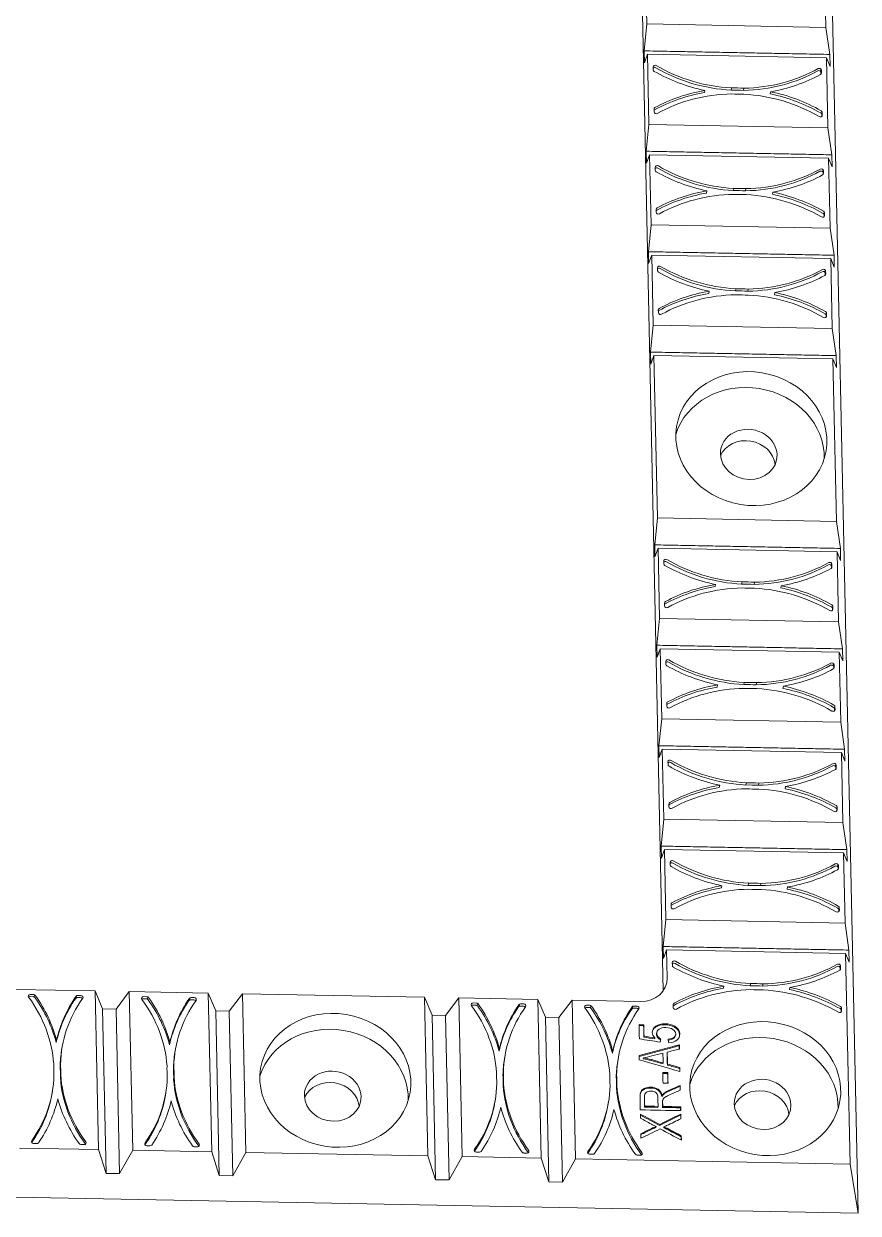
# Model space of a CAD drawing. Header units: inches. Extents: x 1726 to 2311, y 431 to 759.
# Drawn here: x 2114.2 to 2175.9, y 487.5 to 575.4 of the extents above; entities that cross this region are included whole.
import ezdxf

# ---------------------------------------------------------------- set-up
doc = ezdxf.new("R2010")
doc.units = ezdxf.units.IN
doc.layers.add('3', color=7, linetype='Continuous', true_color=0xffffff)

msp = doc.modelspace()

# ---------------------------------------------------------------- linework, layer by layer
at = {"layer": '3', "color": 7, "linetype": 'Continuous', "lineweight": 18}
for p, q in [((2175.931, 487.49), (2171.4, 699.066)), ((2161.521, 503.939), (2157.623, 685.963)), ((2160.191, 580.592), (2160.302, 575.411)), ((2173.426, 580.338), (2173.537, 575.157)), ((2160.102, 573.424), (2160.302, 575.411)), ((2160.302, 575.411), (2173.537, 575.157)), ((2173.537, 575.157), (2173.829, 573.161)), ((2160.102, 573.424), (2160.121, 572.54)), ((2160.35, 573.168), (2160.121, 572.54)), ((2160.35, 573.168), (2160.461, 567.987)), ((2173.585, 572.914), (2160.35, 573.168)), ((2173.848, 572.277), (2173.585, 572.914)), ((2173.585, 572.914), (2173.696, 567.733)), ((2173.848, 572.277), (2173.829, 573.161)), ((2160.773, 572.021), (2160.769, 572.23)), ((2173.147, 571.909), (2173.174, 572.073)), ((2173.179, 571.828), (2173.182, 571.703)), ((2173.206, 571.992), (2173.211, 571.782)), ((2164.564, 570.334), (2164.591, 570.497)), ((2166.533, 570.517), (2166.56, 570.681)), ((2167.476, 570.663), (2167.45, 570.499)), ((2169.455, 570.404), (2169.429, 570.24)), ((2160.84, 568.91), (2160.835, 569.119)), ((2173.266, 568.919), (2173.239, 568.755)), ((2173.246, 568.717), (2173.249, 568.592)), ((2173.273, 568.88), (2173.277, 568.671)), ((2160.261, 566), (2160.461, 567.987)), ((2160.461, 567.987), (2173.696, 567.733)), ((2173.696, 567.733), (2173.988, 565.737)), ((2160.261, 566), (2160.28, 565.116)), ((2160.509, 565.744), (2160.28, 565.116)), ((2160.509, 565.744), (2160.62, 560.564)), ((2173.744, 565.49), (2160.509, 565.744)), ((2174.007, 564.853), (2173.744, 565.49)), ((2173.744, 565.49), (2173.855, 560.31)), ((2174.007, 564.853), (2173.988, 565.737)), ((2160.932, 564.597), (2160.928, 564.807)), ((2173.306, 564.485), (2173.333, 564.649)), ((2173.365, 564.568), (2173.37, 564.359)), ((2173.338, 564.404), (2173.341, 564.279)), ((2164.723, 562.91), (2164.75, 563.074)), ((2166.692, 563.093), (2166.719, 563.257)), ((2167.635, 563.239), (2167.609, 563.076)), ((2169.614, 562.98), (2169.588, 562.817)), ((2160.999, 561.486), (2160.994, 561.695)), ((2173.425, 561.495), (2173.398, 561.332)), ((2173.405, 561.293), (2173.408, 561.168)), ((2173.432, 561.457), (2173.436, 561.247)), ((2160.42, 558.576), (2160.62, 560.564)), ((2160.62, 560.564), (2173.855, 560.31)), ((2173.855, 560.31), (2174.147, 558.313)), ((2160.42, 558.576), (2160.439, 557.693)), ((2160.668, 558.321), (2160.439, 557.693)), ((2160.668, 558.321), (2160.779, 553.14)), ((2173.903, 558.067), (2160.668, 558.321)), ((2174.166, 557.429), (2173.903, 558.067)), ((2173.903, 558.067), (2174.014, 552.886)), ((2174.166, 557.429), (2174.147, 558.313)), ((2161.091, 557.174), (2161.087, 557.383)), ((2173.465, 557.062), (2173.492, 557.225)), ((2173.497, 556.981), (2173.5, 556.855)), ((2173.524, 557.144), (2173.529, 556.935)), ((2166.851, 555.67), (2166.878, 555.833)), ((2167.794, 555.816), (2167.768, 555.652)), ((2164.882, 555.486), (2164.909, 555.65)), ((2169.773, 555.557), (2169.747, 555.393)), ((2161.158, 554.062), (2161.153, 554.272)), ((2173.584, 554.071), (2173.557, 553.908)), ((2173.591, 554.033), (2173.595, 553.824)), ((2160.579, 551.153), (2160.779, 553.14)), ((2160.779, 553.14), (2174.014, 552.886)), ((2173.564, 553.869), (2173.567, 553.744)), ((2174.014, 552.886), (2174.306, 550.889)), ((2160.579, 551.153), (2160.598, 550.269)), ((2160.827, 550.897), (2160.598, 550.269)), ((2160.827, 550.897), (2161.084, 538.889)), ((2174.062, 550.643), (2160.827, 550.897)), ((2174.325, 550.005), (2174.062, 550.643)), ((2174.062, 550.643), (2174.319, 538.635)), ((2174.325, 550.005), (2174.306, 550.889)), ((2160.884, 536.902), (2161.084, 538.889)), ((2161.084, 538.889), (2174.319, 538.635)), ((2174.319, 538.635), (2174.611, 536.638)), ((2160.884, 536.902), (2160.903, 536.018)), ((2161.132, 536.646), (2160.903, 536.018)), ((2161.132, 536.646), (2161.243, 531.465)), ((2174.367, 536.392), (2161.132, 536.646)), ((2174.63, 535.754), (2174.611, 536.638)), ((2161.555, 535.499), (2161.551, 535.708)), ((2173.929, 535.387), (2173.956, 535.551)), ((2174.63, 535.754), (2174.367, 536.392)), ((2174.367, 536.392), (2174.478, 531.211)), ((2173.962, 535.306), (2173.964, 535.181)), ((2173.988, 535.47), (2173.993, 535.26)), ((2165.346, 533.812), (2165.373, 533.975)), ((2167.315, 533.995), (2167.342, 534.158)), ((2168.259, 534.141), (2168.232, 533.977)), ((2170.237, 533.882), (2170.211, 533.718)), ((2161.622, 532.387), (2161.617, 532.597)), ((2174.048, 532.397), (2174.021, 532.233)), ((2174.028, 532.195), (2174.031, 532.069)), ((2174.055, 532.358), (2174.059, 532.149)), ((2161.043, 529.478), (2161.243, 531.465)), ((2161.243, 531.465), (2174.478, 531.211)), ((2174.478, 531.211), (2174.77, 529.214)), ((2161.043, 529.478), (2161.062, 528.594)), ((2161.291, 529.222), (2161.062, 528.594)), ((2161.291, 529.222), (2161.402, 524.041)), ((2174.526, 528.968), (2161.291, 529.222)), ((2174.789, 528.331), (2174.526, 528.968)), ((2174.526, 528.968), (2174.637, 523.787)), ((2174.789, 528.331), (2174.77, 529.214)), ((2161.714, 528.075), (2161.71, 528.284)), ((2174.088, 527.963), (2174.115, 528.127)), ((2174.12, 527.882), (2174.123, 527.757)), ((2174.147, 528.046), (2174.152, 527.836)), ((2167.474, 526.571), (2167.501, 526.735)), ((2165.505, 526.388), (2165.532, 526.551)), ((2168.418, 526.717), (2168.391, 526.553)), ((2170.396, 526.458), (2170.37, 526.294)), ((2161.781, 524.964), (2161.776, 525.173)), ((2174.207, 524.973), (2174.18, 524.809)), ((2174.187, 524.771), (2174.19, 524.646)), ((2174.214, 524.934), (2174.218, 524.725)), ((2161.202, 522.054), (2161.402, 524.041)), ((2161.402, 524.041), (2174.637, 523.787)), ((2174.637, 523.787), (2174.929, 521.791)), ((2161.202, 522.054), (2161.221, 521.17)), ((2161.45, 521.798), (2161.221, 521.17)), ((2161.45, 521.798), (2161.561, 516.618)), ((2174.685, 521.544), (2161.45, 521.798)), ((2174.948, 520.907), (2174.685, 521.544)), ((2174.685, 521.544), (2174.796, 516.364)), ((2174.948, 520.907), (2174.929, 521.791)), ((2161.873, 520.651), (2161.869, 520.861)), ((2174.247, 520.539), (2174.274, 520.703)), ((2174.306, 520.622), (2174.311, 520.413)), ((2174.279, 520.458), (2174.282, 520.333)), ((2165.664, 518.964), (2165.691, 519.128)), ((2167.633, 519.147), (2167.66, 519.311)), ((2168.577, 519.293), (2168.55, 519.13)), ((2170.555, 519.034), (2170.529, 518.871)), ((2161.94, 517.54), (2161.935, 517.749)), ((2174.366, 517.549), (2174.339, 517.386)), ((2174.346, 517.347), (2174.349, 517.222)), ((2174.373, 517.511), (2174.377, 517.301)), ((2161.361, 514.63), (2161.561, 516.618)), ((2161.561, 516.618), (2174.796, 516.364)), ((2174.796, 516.364), (2175.088, 514.367)), ((2161.361, 514.63), (2161.38, 513.747)), ((2161.609, 514.375), (2161.38, 513.747)), ((2161.609, 514.375), (2161.72, 509.194)), ((2174.844, 514.121), (2161.609, 514.375)), ((2175.107, 513.483), (2174.844, 514.121)), ((2174.844, 514.121), (2174.955, 508.94)), ((2175.107, 513.483), (2175.088, 514.367)), ((2162.032, 513.227), (2162.028, 513.437)), ((2174.406, 513.116), (2174.433, 513.279)), ((2174.438, 513.035), (2174.441, 512.909)), ((2174.465, 513.198), (2174.47, 512.989)), ((2167.792, 511.723), (2167.819, 511.887)), ((2168.736, 511.87), (2168.709, 511.706)), ((2165.823, 511.54), (2165.85, 511.704)), ((2170.714, 511.611), (2170.688, 511.447)), ((2162.099, 510.116), (2162.094, 510.326)), ((2174.525, 510.125), (2174.498, 509.962)), ((2174.532, 510.087), (2174.536, 509.878)), ((2161.52, 507.207), (2161.72, 509.194)), ((2161.72, 509.194), (2174.955, 508.94)), ((2174.505, 509.923), (2174.508, 509.798)), ((2174.955, 508.94), (2175.247, 506.943)), ((2161.52, 507.207), (2161.539, 506.323)), ((2161.768, 506.951), (2161.539, 506.323)), ((2175.003, 506.697), (2161.768, 506.951)), ((2161.768, 506.951), (2161.812, 504.88)), ((2175.266, 506.059), (2175.003, 506.697)), ((2175.003, 506.697), (2175.337, 491.125)), ((2175.266, 506.059), (2175.247, 506.943)), ((2162.191, 505.804), (2162.187, 506.013)), ((2174.565, 505.692), (2174.592, 505.855)), ((2174.624, 505.774), (2174.629, 505.565)), ((2174.597, 505.611), (2174.6, 505.486)), ((2119.512, 503.924), (2113.669, 504.037)), ((2119.764, 492.191), (2119.512, 503.924)), ((2120.065, 502.602), (2119.512, 503.924)), ((2122.042, 503.876), (2121.062, 502.583)), ((2127.886, 503.764), (2122.042, 503.876)), ((2122.294, 492.142), (2122.042, 503.876)), ((2165.982, 504.116), (2166.009, 504.28)), ((2167.951, 504.3), (2167.978, 504.463)), ((2168.895, 504.446), (2168.868, 504.282)), ((2170.873, 504.187), (2170.847, 504.023)), ((2114.698, 503.499), (2114.935, 503.495)), ((2114.725, 503.663), (2114.961, 503.658)), ((2115.014, 503.473), (2115.041, 503.637)), ((2118.148, 503.573), (2118.121, 503.409)), ((2118.208, 503.432), (2118.444, 503.427)), ((2118.235, 503.596), (2118.471, 503.591)), ((2123.075, 503.339), (2123.311, 503.334)), ((2123.101, 503.502), (2123.338, 503.498)), ((2123.39, 503.313), (2123.417, 503.476)), ((2126.525, 503.412), (2126.498, 503.248)), ((2126.584, 503.271), (2126.82, 503.267)), ((2126.611, 503.435), (2126.847, 503.43)), ((2128.439, 502.441), (2127.886, 503.764)), ((2128.137, 492.03), (2127.886, 503.764)), ((2130.416, 503.715), (2129.435, 502.422)), ((2143.876, 503.457), (2130.416, 503.715)), ((2130.668, 491.982), (2130.416, 503.715)), ((2144.429, 502.135), (2143.876, 503.457)), ((2143.876, 503.457), (2144.127, 491.723)), ((2146.406, 503.408), (2145.425, 502.115)), ((2152.25, 503.296), (2146.406, 503.408)), ((2146.406, 503.408), (2146.657, 491.675)), ((2147.465, 503.035), (2147.701, 503.03)), ((2147.754, 502.845), (2147.781, 503.009)), ((2152.802, 501.974), (2152.25, 503.296)), ((2152.25, 503.296), (2152.501, 491.563)), ((2154.78, 503.248), (2153.799, 501.955)), ((2154.78, 503.248), (2155.031, 491.514)), ((2159.856, 503.15), (2154.78, 503.248)), ((2121.062, 502.583), (2120.065, 502.602)), ((2120.065, 502.602), (2120.325, 490.433)), ((2121.322, 490.414), (2121.062, 502.583)), ((2128.439, 502.441), (2128.699, 490.272)), ((2129.435, 502.422), (2128.439, 502.441)), ((2129.696, 490.253), (2129.435, 502.422)), ((2145.425, 502.115), (2144.429, 502.135)), ((2144.429, 502.135), (2144.689, 489.965)), ((2145.686, 489.946), (2145.425, 502.115)), ((2147.438, 502.871), (2147.675, 502.867)), ((2150.888, 502.944), (2150.861, 502.781)), ((2150.948, 502.804), (2151.184, 502.799)), ((2150.975, 502.967), (2151.211, 502.963)), ((2155.812, 502.71), (2156.048, 502.706)), ((2155.839, 502.874), (2156.075, 502.869)), ((2156.128, 502.685), (2156.154, 502.848)), ((2159.262, 502.784), (2159.235, 502.62)), ((2159.322, 502.643), (2159.558, 502.639)), ((2159.349, 502.807), (2159.585, 502.802)), ((2162.258, 502.692), (2162.253, 502.902)), ((2174.684, 502.702), (2174.657, 502.538)), ((2174.664, 502.5), (2174.667, 502.374)), ((2174.691, 502.663), (2174.695, 502.454)), ((2152.802, 501.974), (2153.063, 489.805)), ((2153.799, 501.955), (2152.802, 501.974)), ((2154.06, 489.785), (2153.799, 501.955)), ((2160.068, 501.353), (2160.079, 501.424)), ((2160.957, 501.245), (2160.969, 501.315)), ((2162.356, 501.241), (2162.368, 501.311)), ((2160.086, 500.507), (2160.098, 500.577)), ((2160.893, 500.377), (2160.904, 500.447)), ((2161.04, 500.859), (2161.025, 500.771)), ((2161.108, 500.477), (2161.119, 500.547)), ((2161.32, 500.314), (2161.331, 500.384)), ((2162.294, 500.419), (2162.305, 500.489)), ((2162.424, 500.616), (2162.438, 500.704)), ((2116.67, 500.27), (2116.643, 500.107)), ((2117.067, 499.692), (2117.041, 499.528)), ((2125.046, 500.109), (2125.019, 499.946)), ((2125.444, 499.531), (2125.417, 499.368)), ((2149.41, 499.642), (2149.383, 499.478)), ((2157.784, 499.481), (2157.757, 499.318)), ((2162.697, 499.878), (2162.709, 499.948)), ((2149.807, 499.064), (2149.781, 498.9)), ((2158.181, 498.903), (2158.155, 498.74)), ((2160.043, 498.904), (2160.055, 498.974)), ((2160.616, 498.779), (2160.628, 498.849)), ((2161.499, 498.529), (2161.51, 498.599)), ((2161.804, 499.329), (2161.815, 499.399)), ((2116.957, 498.515), (2116.93, 498.352)), ((2125.333, 498.354), (2125.306, 498.191)), ((2149.697, 497.887), (2149.67, 497.723)), ((2158.071, 497.726), (2158.044, 497.563)), ((2161.823, 498.442), (2161.834, 498.512)), ((2161.844, 497.822), (2161.856, 497.892)), ((2162.734, 498.191), (2162.745, 498.261)), ((2116.947, 497.539), (2116.974, 497.703)), ((2125.324, 497.378), (2125.35, 497.542)), ((2149.687, 496.911), (2149.714, 497.075)), ((2158.061, 496.75), (2158.088, 496.914)), ((2162.762, 496.873), (2162.773, 496.943)), ((2116.338, 496.372), (2116.365, 496.535)), ((2124.714, 496.211), (2124.741, 496.375)), ((2159.862, 496.431), (2159.874, 496.501)), ((2160.142, 496.204), (2160.127, 496.116)), ((2160.142, 496.661), (2160.153, 496.732)), ((2161.131, 496.584), (2161.142, 496.655)), ((2161.417, 496.128), (2161.429, 496.198)), ((2161.563, 496.294), (2161.574, 496.364)), ((2161.956, 496.519), (2161.967, 496.589)), ((2149.078, 495.744), (2149.105, 495.907)), ((2157.452, 495.583), (2157.479, 495.747)), ((2160.136, 495.335), (2160.147, 495.406)), ((2161.125, 495.316), (2161.136, 495.387)), ((2161.478, 495.837), (2161.467, 495.767)), ((2161.468, 495.31), (2161.479, 495.38)), ((2162.796, 495.284), (2162.807, 495.355)), ((2162.807, 494.752), (2162.819, 494.822)), ((2160.972, 493.83), (2160.983, 493.9)), ((2161.244, 493.979), (2161.255, 494.049)), ((2161.561, 493.802), (2161.573, 493.873)), ((2161.787, 493.697), (2161.799, 493.767)), ((2115.198, 492.632), (2114.961, 492.636)), ((2118.707, 492.565), (2118.471, 492.569)), ((2118.806, 492.596), (2118.802, 492.603)), ((2123.574, 492.471), (2123.338, 492.476)), ((2127.182, 492.436), (2127.178, 492.442)), ((2162.842, 493.144), (2162.853, 493.214)), ((2119.764, 492.191), (2113.92, 492.303)), ((2119.764, 492.191), (2120.325, 490.433)), ((2121.322, 490.414), (2122.294, 492.142)), ((2128.137, 492.03), (2122.294, 492.142)), ((2127.083, 492.404), (2126.847, 492.408)), ((2128.137, 492.03), (2128.699, 490.272)), ((2129.696, 490.253), (2130.668, 491.982)), ((2144.127, 491.723), (2130.668, 491.982)), ((2144.127, 491.723), (2144.689, 489.965)), ((2145.686, 489.946), (2146.657, 491.675)), ((2152.501, 491.563), (2146.657, 491.675)), ((2147.938, 492.004), (2147.701, 492.008)), ((2151.447, 491.936), (2151.211, 491.941)), ((2151.546, 491.968), (2151.542, 491.975)), ((2152.501, 491.563), (2153.063, 489.805)), ((2156.311, 491.843), (2156.075, 491.848)), ((2159.821, 491.776), (2159.585, 491.78)), ((2159.92, 491.808), (2159.915, 491.814)), ((2154.06, 489.785), (2155.031, 491.514)), ((2175.337, 491.125), (2155.031, 491.514)), ((2175.931, 487.49), (2175.337, 491.125)), ((2120.325, 490.433), (2121.322, 490.414)), ((2128.699, 490.272), (2129.696, 490.253)), ((2144.689, 489.965), (2145.686, 489.946)), ((2153.063, 489.805), (2154.06, 489.785)), ((2056.905, 489.773), (2175.931, 487.49))]:
    msp.add_line(p, q, dxfattribs=at)
for centre, major_axis, start_param, end_param in [((2160.918, 572.228), (-0.148, 0.024), 4.303312, 6.445436), ((2160.891, 572.064), (0.148, -0.024), 1.161719, 2.65578), ((2160.923, 572.018), (-0.148, 0.024), 0.162251, 1.172898), ((2166.808, 580.482), (-11.457, 1.876), 1.172898, 1.521265), ((2166.781, 580.318), (-10.963, 1.795), 1.161719, 1.69163), ((2166.808, 580.482), (-10.963, 1.795), 1.161719, 1.69163), ((2166.781, 580.318), (-10.963, 1.795), 1.774408, 2.304319), ((2166.808, 580.482), (-10.963, 1.795), 1.774408, 2.304319), ((2166.808, 580.482), (-11.457, 1.876), 1.944774, 2.29314), ((2173.03, 571.831), (0.148, -0.024), 0.162195, 2.304319), ((2173.057, 571.995), (-0.148, 0.024), 3.303788, 5.445912), ((2173.061, 571.785), (-0.148, 0.024), 2.29314, 3.303788), ((2167.211, 560.256), (-11.457, 1.876), 5.086366, 5.434733), ((2167.238, 560.42), (-11.457, 1.876), 5.086366, 5.434733), ((2167.238, 560.42), (-10.963, 1.795), 4.916001, 5.445912), ((2167.211, 560.256), (-11.457, 1.876), 4.835007, 4.914217), ((2167.238, 560.42), (-11.457, 1.876), 4.835007, 4.914217), ((2166.808, 580.482), (-11.457, 1.876), 1.693414, 1.772624), ((2167.238, 560.42), (-10.963, 1.795), 4.303312, 4.833223), ((2167.211, 560.256), (-11.457, 1.876), 4.314491, 4.662858), ((2167.238, 560.42), (-11.457, 1.876), 4.314491, 4.662858), ((2160.985, 569.116), (-0.148, 0.024), 5.434733, 6.44538), ((2160.958, 568.953), (0.148, -0.024), 2.29314, 2.655788), ((2173.123, 568.883), (-0.148, 0.024), 3.303843, 4.314491), ((2160.989, 568.907), (-0.148, 0.024), 0.162195, 2.304319), ((2173.128, 568.674), (-0.148, 0.024), 1.161719, 3.303843), ((2173.096, 568.72), (0.148, -0.024), 0.162251, 1.172898), ((2161.077, 564.804), (-0.148, 0.024), 4.303312, 6.445436), ((2161.05, 564.64), (0.148, -0.024), 1.161719, 2.65578), ((2161.082, 564.594), (-0.148, 0.024), 0.162251, 1.172898), ((2166.94, 572.894), (-10.963, 1.795), 1.161719, 1.69163), ((2166.967, 573.058), (-10.963, 1.795), 1.161719, 1.69163), ((2166.967, 573.058), (-10.963, 1.795), 1.774408, 2.304319), ((2173.189, 564.407), (0.148, -0.024), 0.162195, 2.304319), ((2173.216, 564.571), (-0.148, 0.024), 3.303788, 5.445912), ((2166.967, 573.058), (-11.457, 1.876), 1.172898, 1.521265), ((2166.94, 572.894), (-10.963, 1.795), 1.774408, 2.304319), ((2166.967, 573.058), (-11.457, 1.876), 1.944774, 2.29314), ((2173.22, 564.362), (-0.148, 0.024), 2.29314, 3.303788), ((2167.37, 552.832), (-11.457, 1.876), 5.086366, 5.434733), ((2167.397, 552.996), (-11.457, 1.876), 5.086366, 5.434733), ((2167.397, 552.996), (-10.963, 1.795), 4.916001, 5.445912), ((2167.37, 552.832), (-11.457, 1.876), 4.835007, 4.914217), ((2167.397, 552.996), (-11.457, 1.876), 4.835007, 4.914217), ((2166.967, 573.058), (-11.457, 1.876), 1.693414, 1.772624), ((2167.397, 552.996), (-10.963, 1.795), 4.303312, 4.833223), ((2167.37, 552.832), (-11.457, 1.876), 4.314491, 4.662858), ((2167.397, 552.996), (-11.457, 1.876), 4.314491, 4.662858), ((2161.144, 561.692), (-0.148, 0.024), 5.434733, 6.44538), ((2161.117, 561.529), (0.148, -0.024), 2.29314, 2.655788), ((2161.148, 561.483), (-0.148, 0.024), 0.162195, 2.304319), ((2173.287, 561.25), (-0.148, 0.024), 1.161719, 3.303843), ((2173.255, 561.296), (0.148, -0.024), 0.162251, 1.172898), ((2173.282, 561.46), (-0.148, 0.024), 3.303843, 4.314491), ((2161.236, 557.38), (-0.148, 0.024), 4.303312, 6.445436), ((2161.209, 557.216), (0.148, -0.024), 1.161719, 2.65578), ((2161.241, 557.171), (-0.148, 0.024), 0.162251, 1.172898), ((2167.126, 565.634), (-11.457, 1.876), 1.172898, 1.521265), ((2167.099, 565.471), (-10.963, 1.795), 1.161719, 1.69163), ((2167.126, 565.634), (-10.963, 1.795), 1.161719, 1.69163), ((2167.099, 565.471), (-10.963, 1.795), 1.774408, 2.304319), ((2167.126, 565.634), (-10.963, 1.795), 1.774408, 2.304319), ((2167.126, 565.634), (-11.457, 1.876), 1.944774, 2.29314), ((2173.348, 556.984), (0.148, -0.024), 0.162195, 2.304319), ((2173.375, 557.147), (-0.148, 0.024), 3.303788, 5.445912), ((2173.379, 556.938), (-0.148, 0.024), 2.29314, 3.303788), ((2167.556, 545.572), (-11.457, 1.876), 4.835007, 4.914217), ((2167.529, 545.409), (-11.457, 1.876), 5.086366, 5.434733), ((2167.556, 545.572), (-11.457, 1.876), 5.086366, 5.434733), ((2167.556, 545.572), (-10.963, 1.795), 4.916001, 5.445912), ((2167.529, 545.409), (-11.457, 1.876), 4.835007, 4.914217), ((2167.126, 565.634), (-11.457, 1.876), 1.693414, 1.772624), ((2167.556, 545.572), (-10.963, 1.795), 4.303312, 4.833223), ((2167.529, 545.409), (-11.457, 1.876), 4.314491, 4.662858), ((2167.556, 545.572), (-11.457, 1.876), 4.314491, 4.662858), ((2161.303, 554.269), (-0.148, 0.024), 5.434733, 6.44538), ((2161.276, 554.105), (0.148, -0.024), 2.29314, 2.655788), ((2161.307, 554.059), (-0.148, 0.024), 0.162195, 2.304319), ((2173.441, 554.036), (-0.148, 0.024), 3.303843, 4.314491), ((2173.446, 553.826), (-0.148, 0.024), 1.161719, 3.303843), ((2173.414, 553.872), (0.148, -0.024), 0.162251, 1.172898), ((2167.836, 543.588), (5.526, -0.905), 0.1204, 3.02117), ((2167.836, 543.588), (2.072, -0.339), 0.162223, 3.303816), ((2167.698, 542.747), (-2.072, 0.339), 3.374256, 6.050549), ((2167.836, 543.588), (2.072, -0.339), 3.303816, 6.445408), ((2161.7, 535.705), (-0.148, 0.024), 4.303312, 6.445436), ((2161.674, 535.542), (0.148, -0.024), 1.161719, 2.65578), ((2167.563, 543.796), (-10.963, 1.795), 1.161719, 1.69163), ((2167.59, 543.959), (-10.963, 1.795), 1.161719, 1.69163), ((2167.59, 543.959), (-10.963, 1.795), 1.774408, 2.304319), ((2173.839, 535.472), (-0.148, 0.024), 3.303788, 5.445912), ((2161.705, 535.496), (-0.148, 0.024), 0.162251, 1.172898), ((2167.59, 543.959), (-11.457, 1.876), 1.172898, 1.521265), ((2167.563, 543.796), (-10.963, 1.795), 1.774408, 2.304319), ((2167.59, 543.959), (-11.457, 1.876), 1.944774, 2.29314), ((2173.812, 535.309), (0.148, -0.024), 0.162195, 2.304319), ((2173.843, 535.263), (-0.148, 0.024), 2.29314, 3.303788), ((2167.993, 523.734), (-11.457, 1.876), 5.086366, 5.434733), ((2168.02, 523.898), (-11.457, 1.876), 5.086366, 5.434733), ((2167.993, 523.734), (-11.457, 1.876), 4.835007, 4.914217), ((2168.02, 523.898), (-11.457, 1.876), 4.835007, 4.914217), ((2168.02, 523.898), (-11.457, 1.876), 4.314491, 4.662858), ((2168.02, 523.898), (-10.963, 1.795), 4.916001, 5.445912), ((2167.59, 543.959), (-11.457, 1.876), 1.693414, 1.772624), ((2168.02, 523.898), (-10.963, 1.795), 4.303312, 4.833223), ((2167.993, 523.734), (-11.457, 1.876), 4.314491, 4.662858), ((2161.767, 532.594), (-0.148, 0.024), 5.434733, 6.44538), ((2161.74, 532.43), (0.148, -0.024), 2.29314, 2.655788), ((2161.771, 532.385), (-0.148, 0.024), 0.162195, 2.304319), ((2173.91, 532.152), (-0.148, 0.024), 1.161719, 3.303843), ((2173.879, 532.197), (0.148, -0.024), 0.162251, 1.172898), ((2173.905, 532.361), (-0.148, 0.024), 3.303843, 4.314491), ((2161.859, 528.282), (-0.148, 0.024), 4.303312, 6.445436), ((2161.832, 528.118), (0.148, -0.024), 1.161719, 2.65578), ((2161.864, 528.072), (-0.148, 0.024), 0.162251, 1.172898), ((2167.749, 536.536), (-11.457, 1.876), 1.172898, 1.521265), ((2167.722, 536.372), (-10.963, 1.795), 1.161719, 1.69163), ((2167.749, 536.536), (-10.963, 1.795), 1.161719, 1.69163), ((2167.722, 536.372), (-10.963, 1.795), 1.774408, 2.304319), ((2167.749, 536.536), (-10.963, 1.795), 1.774408, 2.304319), ((2167.749, 536.536), (-11.457, 1.876), 1.944774, 2.29314), ((2173.971, 527.885), (0.148, -0.024), 0.162195, 2.304319), ((2173.998, 528.049), (-0.148, 0.024), 3.303788, 5.445912), ((2174.002, 527.839), (-0.148, 0.024), 2.29314, 3.303788), ((2168.179, 516.474), (-11.457, 1.876), 4.835007, 4.914217), ((2168.152, 516.31), (-11.457, 1.876), 5.086366, 5.434733), ((2168.179, 516.474), (-11.457, 1.876), 5.086366, 5.434733), ((2168.179, 516.474), (-10.963, 1.795), 4.916001, 5.445912), ((2168.152, 516.31), (-11.457, 1.876), 4.835007, 4.914217), ((2167.749, 536.536), (-11.457, 1.876), 1.693414, 1.772624), ((2168.179, 516.474), (-10.963, 1.795), 4.303312, 4.833223), ((2168.152, 516.31), (-11.457, 1.876), 4.314491, 4.662858), ((2168.179, 516.474), (-11.457, 1.876), 4.314491, 4.662858), ((2161.926, 525.17), (-0.148, 0.024), 5.434733, 6.44538), ((2161.899, 525.007), (0.148, -0.024), 2.29314, 2.655788), ((2174.064, 524.937), (-0.148, 0.024), 3.303843, 4.314491), ((2161.93, 524.961), (-0.148, 0.024), 0.162195, 2.304319), ((2174.069, 524.728), (-0.148, 0.024), 1.161719, 3.303843), ((2174.038, 524.774), (0.148, -0.024), 0.162251, 1.172898), ((2162.018, 520.858), (-0.148, 0.024), 4.303312, 6.445436), ((2161.991, 520.694), (0.148, -0.024), 1.161719, 2.65578), ((2162.023, 520.648), (-0.148, 0.024), 0.162251, 1.172898), ((2167.881, 528.948), (-10.963, 1.795), 1.161719, 1.69163), ((2167.908, 529.112), (-10.963, 1.795), 1.161719, 1.69163), ((2167.881, 528.948), (-10.963, 1.795), 1.774408, 2.304319), ((2167.908, 529.112), (-10.963, 1.795), 1.774408, 2.304319), ((2174.13, 520.461), (0.148, -0.024), 0.162195, 2.304319), ((2174.157, 520.625), (-0.148, 0.024), 3.303788, 5.445912), ((2167.908, 529.112), (-11.457, 1.876), 1.172898, 1.521265), ((2167.908, 529.112), (-11.457, 1.876), 1.944774, 2.29314), ((2174.161, 520.415), (-0.148, 0.024), 2.29314, 3.303788), ((2168.311, 508.886), (-11.457, 1.876), 5.086366, 5.434733), ((2168.338, 509.05), (-11.457, 1.876), 5.086366, 5.434733), ((2168.338, 509.05), (-10.963, 1.795), 4.916001, 5.445912), ((2168.311, 508.886), (-11.457, 1.876), 4.835007, 4.914217), ((2168.338, 509.05), (-11.457, 1.876), 4.835007, 4.914217), ((2167.908, 529.112), (-11.457, 1.876), 1.693414, 1.772624), ((2168.338, 509.05), (-10.963, 1.795), 4.303312, 4.833223), ((2168.311, 508.886), (-11.457, 1.876), 4.314491, 4.662858), ((2168.338, 509.05), (-11.457, 1.876), 4.314491, 4.662858), ((2162.085, 517.746), (-0.148, 0.024), 5.434733, 6.44538), ((2162.058, 517.583), (0.148, -0.024), 2.29314, 2.655788), ((2162.089, 517.537), (-0.148, 0.024), 0.162195, 2.304319), ((2174.228, 517.304), (-0.148, 0.024), 1.161719, 3.303843), ((2174.197, 517.35), (0.148, -0.024), 0.162251, 1.172898), ((2174.223, 517.514), (-0.148, 0.024), 3.303843, 4.314491), ((2162.177, 513.434), (-0.148, 0.024), 4.303312, 6.445436), ((2168.067, 521.688), (-10.963, 1.795), 1.161719, 1.69163), ((2162.15, 513.27), (0.148, -0.024), 1.161719, 2.65578), ((2162.182, 513.225), (-0.148, 0.024), 0.162251, 1.172898), ((2168.067, 521.688), (-11.457, 1.876), 1.172898, 1.521265), ((2168.04, 521.524), (-10.963, 1.795), 1.161719, 1.69163), ((2168.04, 521.524), (-10.963, 1.795), 1.774408, 2.304319), ((2168.067, 521.688), (-10.963, 1.795), 1.774408, 2.304319), ((2168.067, 521.688), (-11.457, 1.876), 1.944774, 2.29314), ((2174.289, 513.037), (0.148, -0.024), 0.162195, 2.304319), ((2174.316, 513.201), (-0.148, 0.024), 3.303788, 5.445912), ((2174.32, 512.992), (-0.148, 0.024), 2.29314, 3.303788), ((2168.497, 501.626), (-11.457, 1.876), 4.835007, 4.914217), ((2168.47, 501.463), (-11.457, 1.876), 5.086366, 5.434733), ((2168.497, 501.626), (-11.457, 1.876), 5.086366, 5.434733), ((2168.497, 501.626), (-10.963, 1.795), 4.916001, 5.445912), ((2168.47, 501.463), (-11.457, 1.876), 4.835007, 4.914217), ((2168.067, 521.688), (-11.457, 1.876), 1.693414, 1.772624), ((2168.497, 501.626), (-10.963, 1.795), 4.303312, 4.833223), ((2168.47, 501.463), (-11.457, 1.876), 4.314491, 4.662858), ((2168.497, 501.626), (-11.457, 1.876), 4.314491, 4.662858), ((2162.244, 510.323), (-0.148, 0.024), 5.434733, 6.44538), ((2162.217, 510.159), (0.148, -0.024), 2.29314, 2.655788), ((2162.248, 510.113), (-0.148, 0.024), 0.162195, 2.304319), ((2174.356, 509.926), (0.148, -0.024), 0.162251, 1.172898), ((2174.382, 510.09), (-0.148, 0.024), 3.303843, 4.314491), ((2174.387, 509.88), (-0.148, 0.024), 1.161719, 3.303843), ((2162.336, 506.01), (-0.148, 0.024), 4.303312, 6.445436), ((2162.309, 505.847), (0.148, -0.024), 1.161719, 2.65578), ((2162.341, 505.801), (-0.148, 0.024), 0.162251, 1.172898), ((2168.226, 514.264), (-11.457, 1.876), 1.172898, 1.521265), ((2168.199, 514.101), (-10.963, 1.795), 1.161719, 1.69163), ((2168.226, 514.264), (-10.963, 1.795), 1.161719, 1.69163), ((2168.199, 514.101), (-10.963, 1.795), 1.774408, 2.304319), ((2168.226, 514.264), (-10.963, 1.795), 1.774408, 2.304319), ((2174.448, 505.614), (0.148, -0.024), 0.162195, 2.304319), ((2174.475, 505.777), (-0.148, 0.024), 3.303788, 5.445912), ((2159.819, 504.918), (1.974, -0.323), 4.874612, 6.445408), ((2168.226, 514.264), (-11.457, 1.876), 1.944774, 2.29314), ((2174.479, 505.568), (-0.148, 0.024), 2.29314, 3.303788), ((2168.629, 494.039), (-11.457, 1.876), 5.086366, 5.434733), ((2168.656, 494.202), (-11.457, 1.876), 5.086366, 5.434733), ((2168.656, 494.202), (-10.963, 1.795), 4.916001, 5.445912), ((2168.629, 494.039), (-11.457, 1.876), 4.835007, 4.914217), ((2168.656, 494.202), (-11.457, 1.876), 4.835007, 4.914217), ((2168.226, 514.264), (-11.457, 1.876), 1.693414, 1.772624), ((2168.656, 494.202), (-10.963, 1.795), 4.303312, 4.833223), ((2168.629, 494.039), (-11.457, 1.876), 4.314491, 4.662858), ((2168.656, 494.202), (-11.457, 1.876), 4.314491, 4.662858), ((2114.728, 503.53), (-0.148, 0.024), 4.874584, 7.016708), ((2114.701, 503.367), (0.148, -0.024), 1.732991, 2.463152), ((2105.401, 498.331), (-10.963, 1.795), 3.345204, 3.875116), ((2114.937, 503.362), (0.148, -0.024), 0.722344, 1.732991), ((2114.964, 503.526), (-0.148, 0.024), 3.863937, 4.874584), ((2105.375, 498.167), (-11.457, 1.876), 3.51557, 3.863937), ((2105.401, 498.331), (-11.457, 1.876), 3.51557, 3.863937), ((2128.004, 497.733), (-11.457, 1.876), 5.885287, 6.233654), ((2128.031, 497.897), (-11.457, 1.876), 5.885287, 6.233654), ((2128.031, 497.897), (-10.963, 1.795), 5.874108, 6.404019), ((2118.211, 503.299), (0.148, -0.024), 1.733047, 2.743694), ((2118.238, 503.463), (-0.148, 0.024), 4.87464, 5.885287), ((2118.447, 503.295), (0.148, -0.024), 0.636646, 1.733047), ((2118.474, 503.458), (-0.148, 0.024), 2.732515, 4.87464), ((2123.104, 503.37), (-0.148, 0.024), 4.874584, 7.016708), ((2123.077, 503.206), (0.148, -0.024), 1.732991, 2.463152), ((2113.778, 498.17), (-10.963, 1.795), 3.345204, 3.875116), ((2123.314, 503.201), (0.148, -0.024), 0.722344, 1.732991), ((2123.34, 503.365), (-0.148, 0.024), 3.863937, 4.874584), ((2113.751, 498.006), (-11.457, 1.876), 3.51557, 3.863937), ((2113.778, 498.17), (-11.457, 1.876), 3.51557, 3.863937), ((2136.38, 497.572), (-11.457, 1.876), 5.885287, 6.233654), ((2136.407, 497.736), (-11.457, 1.876), 5.885287, 6.233654), ((2136.407, 497.736), (-10.963, 1.795), 5.874108, 6.404019), ((2126.587, 503.139), (0.148, -0.024), 1.733047, 2.743694), ((2126.614, 503.302), (-0.148, 0.024), 4.87464, 5.885287), ((2126.823, 503.134), (0.148, -0.024), 0.636646, 1.733047), ((2126.85, 503.298), (-0.148, 0.024), 2.732515, 4.87464), ((2147.468, 502.902), (-0.148, 0.024), 4.874584, 7.016708), ((2147.704, 502.898), (-0.148, 0.024), 3.863937, 4.874584), ((2162.403, 502.899), (-0.148, 0.024), 5.434733, 6.44538), ((2147.441, 502.739), (0.148, -0.024), 1.732991, 2.463152), ((2138.141, 497.703), (-10.963, 1.795), 3.345204, 3.875116), ((2147.677, 502.734), (0.148, -0.024), 0.722344, 1.732991), ((2138.115, 497.539), (-11.457, 1.876), 3.51557, 3.863937), ((2138.141, 497.703), (-11.457, 1.876), 3.51557, 3.863937), ((2160.744, 497.105), (-11.457, 1.876), 5.885287, 6.233654), ((2160.771, 497.268), (-11.457, 1.876), 5.885287, 6.233654), ((2160.771, 497.268), (-10.963, 1.795), 5.874108, 6.404019), ((2150.951, 502.671), (0.148, -0.024), 1.733047, 2.743694), ((2150.978, 502.835), (-0.148, 0.024), 4.87464, 5.885287), ((2151.187, 502.667), (0.148, -0.024), 0.636646, 1.733047), ((2151.214, 502.83), (-0.148, 0.024), 2.732515, 4.87464), ((2155.842, 502.741), (-0.148, 0.024), 4.874584, 7.016708), ((2155.815, 502.578), (0.148, -0.024), 1.732991, 2.463152), ((2146.515, 497.542), (-10.963, 1.795), 3.345204, 3.875116), ((2156.051, 502.573), (0.148, -0.024), 0.722344, 1.732991), ((2156.078, 502.737), (-0.148, 0.024), 3.863937, 4.874584), ((2146.488, 497.378), (-11.457, 1.876), 3.51557, 3.863937), ((2146.515, 497.542), (-11.457, 1.876), 3.51557, 3.863937), ((2169.118, 496.944), (-11.457, 1.876), 5.885287, 6.233654), ((2169.145, 497.108), (-11.457, 1.876), 5.885287, 6.233654), ((2169.145, 497.108), (-10.963, 1.795), 5.874108, 6.404019), ((2159.325, 502.51), (0.148, -0.024), 1.733047, 2.743694), ((2159.351, 502.674), (-0.148, 0.024), 4.87464, 5.885287), ((2159.561, 502.506), (0.148, -0.024), 0.636646, 1.733047), ((2159.588, 502.67), (-0.148, 0.024), 2.732515, 4.87464), ((2162.376, 502.735), (0.148, -0.024), 2.29314, 2.655788), ((2162.407, 502.69), (-0.148, 0.024), 0.162195, 2.304319), ((2174.546, 502.457), (-0.148, 0.024), 1.161719, 3.303843), ((2174.515, 502.502), (0.148, -0.024), 0.162251, 1.172898), ((2174.541, 502.666), (-0.148, 0.024), 3.303843, 4.314491), ((2137.089, 496.142), (5.526, -0.905), 0.1204, 3.02117), ((2168.865, 495.533), (5.526, -0.905), 0.1204, 3.02117), ((2128.004, 497.733), (-10.963, 1.795), 6.283183, 6.404019), ((2136.38, 497.572), (-10.963, 1.795), 6.283183, 6.404019), ((2160.744, 497.105), (-10.963, 1.795), 6.283183, 6.404019), ((2169.118, 496.944), (-10.963, 1.795), 6.283183, 6.404019), ((2105.401, 498.331), (-10.963, 1.795), 2.732515, 3.262427), ((2128.031, 497.897), (-11.457, 1.876), 0.122618, 0.201828), ((2105.375, 498.167), (-11.457, 1.876), 3.26421, 3.343421), ((2105.401, 498.331), (-11.457, 1.876), 3.26421, 3.343421), ((2136.407, 497.736), (-11.457, 1.876), 0.122618, 0.201828), ((2113.751, 498.006), (-11.457, 1.876), 3.26421, 3.343421), ((2113.778, 498.17), (-11.457, 1.876), 3.26421, 3.343421), ((2137.089, 496.142), (2.072, -0.339), 0.162223, 3.303816), ((2160.771, 497.268), (-11.457, 1.876), 0.122618, 0.201828), ((2138.115, 497.539), (-11.457, 1.876), 3.26421, 3.343421), ((2138.141, 497.703), (-11.457, 1.876), 3.26421, 3.343421), ((2169.145, 497.108), (-11.457, 1.876), 0.122618, 0.201828), ((2146.515, 497.542), (-11.457, 1.876), 3.26421, 3.343421), ((2128.004, 497.733), (-10.963, 1.795), 0.203612, 0.733523), ((2128.031, 497.897), (-10.963, 1.795), 0.203612, 0.733523), ((2113.778, 498.17), (-10.963, 1.795), 2.732515, 3.262427), ((2136.38, 497.572), (-10.963, 1.795), 0.203612, 0.733523), ((2136.407, 497.736), (-10.963, 1.795), 0.203612, 0.733523), ((2136.951, 495.301), (-2.072, 0.339), 3.374256, 6.050549), ((2138.141, 497.703), (-10.963, 1.795), 2.732515, 3.262427), ((2160.744, 497.105), (-10.963, 1.795), 0.203612, 0.733523), ((2160.771, 497.268), (-10.963, 1.795), 0.203612, 0.733523), ((2146.515, 497.542), (-10.963, 1.795), 2.732515, 3.262427), ((2146.488, 497.378), (-11.457, 1.876), 3.26421, 3.343421), ((2169.145, 497.108), (-10.963, 1.795), 0.203612, 0.733523), ((2168.865, 495.533), (2.072, -0.339), 0.162223, 3.303816), ((2105.375, 498.167), (-10.963, 1.795), 2.736382, 3.14159), ((2105.401, 498.331), (-11.457, 1.876), 2.743694, 3.092061), ((2128.031, 497.897), (-11.457, 1.876), 0.373977, 0.722344), ((2113.751, 498.006), (-10.963, 1.795), 2.736382, 3.14159), ((2137.089, 496.142), (2.072, -0.339), 3.303816, 6.445408), ((2169.118, 496.944), (-10.963, 1.795), 0.203612, 0.733523), ((2168.727, 494.691), (-2.072, 0.339), 3.374256, 6.050549), ((2113.778, 498.17), (-11.457, 1.876), 2.743694, 3.092061), ((2136.407, 497.736), (-11.457, 1.876), 0.373977, 0.722344), ((2138.115, 497.539), (-10.963, 1.795), 2.736382, 3.14159), ((2138.141, 497.703), (-11.457, 1.876), 2.743694, 3.092061), ((2160.771, 497.268), (-11.457, 1.876), 0.373977, 0.722344), ((2146.488, 497.378), (-10.963, 1.795), 2.736382, 3.14159), ((2146.515, 497.542), (-11.457, 1.876), 2.743694, 3.092061), ((2169.145, 497.108), (-11.457, 1.876), 0.373977, 0.722344), ((2168.865, 495.533), (2.072, -0.339), 3.303816, 6.445408), ((2114.958, 492.769), (-0.148, 0.024), 5.874108, 8.016232), ((2115.195, 492.764), (-0.148, 0.024), 1.733047, 2.743694), ((2118.468, 492.702), (-0.148, 0.024), 0.722344, 1.732991), ((2118.704, 492.697), (-0.148, 0.024), 1.732991, 3.875116), ((2123.335, 492.608), (-0.148, 0.024), 5.874108, 8.016232), ((2123.571, 492.604), (-0.148, 0.024), 1.733047, 2.743694), ((2126.844, 492.541), (-0.148, 0.024), 0.722344, 1.732991), ((2127.08, 492.536), (-0.148, 0.024), 1.732991, 3.875116), ((2147.698, 492.141), (-0.148, 0.024), 5.874108, 8.016232), ((2147.935, 492.136), (-0.148, 0.024), 1.733047, 2.743694), ((2151.208, 492.074), (-0.148, 0.024), 0.722344, 1.732991), ((2151.444, 492.069), (-0.148, 0.024), 1.732991, 3.875116), ((2156.072, 491.98), (-0.148, 0.024), 5.874108, 8.016232), ((2156.308, 491.976), (-0.148, 0.024), 1.733047, 2.743694), ((2159.582, 491.913), (-0.148, 0.024), 0.722344, 1.732991), ((2159.818, 491.908), (-0.148, 0.024), 1.732991, 3.875116)]:
    msp.add_ellipse(centre, major_axis=major_axis, ratio=0.880667, start_param=start_param, end_param=end_param, dxfattribs=at)
for centre in [(2168.027, 544.757), (2137.281, 497.311), (2169.056, 496.702)]:
    msp.add_ellipse(centre, major_axis=(5.526, -0.905), ratio=0.880667, dxfattribs=at)
for points, degree in [([(2160.102, 573.424), (2173.829, 573.161)], 1), ([(2160.261, 566), (2173.988, 565.737)], 1), ([(2160.42, 558.576), (2174.147, 558.313)], 1), ([(2160.579, 551.153), (2174.306, 550.889)], 1), ([(2160.884, 536.902), (2174.611, 536.638)], 1), ([(2161.043, 529.478), (2174.77, 529.214)], 1), ([(2161.202, 522.054), (2174.929, 521.791)], 1), ([(2161.361, 514.63), (2175.088, 514.367)], 1), ([(2161.52, 507.207), (2175.247, 506.943)], 1), ([(2159.751, 500.376), (2159.743, 500.727), (2159.736, 501.079), (2159.728, 501.43)], 3), ([(2159.728, 501.43), (2159.845, 501.428), (2159.962, 501.426), (2160.079, 501.424)], 3), ([(2160.068, 501.353), (2159.955, 501.356), (2159.843, 501.358), (2159.73, 501.36)], 3), ([(2160.086, 500.507), (2160.08, 500.789), (2160.074, 501.071), (2160.068, 501.353)], 3), ([(2160.079, 501.424), (2160.086, 501.141), (2160.092, 500.859), (2160.098, 500.577)], 3), ([(2160.957, 501.245), (2160.811, 501.143), (2160.725, 501.02), (2160.702, 500.876)], 3), ([(2161.292, 500.14), (2160.778, 500.219), (2160.264, 500.297), (2159.751, 500.376)], 3), ([(2160.893, 500.377), (2160.624, 500.42), (2160.355, 500.464), (2160.086, 500.507)], 3), ([(2160.098, 500.577), (2160.366, 500.534), (2160.635, 500.491), (2160.904, 500.447)], 3), ([(2161.32, 500.314), (2161.233, 500.354), (2161.163, 500.409), (2161.108, 500.477)], 3), ([(2161.119, 500.547), (2161.174, 500.479), (2161.245, 500.424), (2161.331, 500.384)], 3), ([(2161.331, 500.384), (2161.318, 500.303), (2161.305, 500.222), (2161.292, 500.14)], 3), ([(2162.294, 500.419), (2162.2, 500.347), (2162.061, 500.303), (2161.873, 500.286)], 3), ([(2161.884, 500.356), (2162.072, 500.373), (2162.212, 500.417), (2162.305, 500.489)], 3), ([(2161.923, 500.082), (2161.91, 500.174), (2161.897, 500.265), (2161.884, 500.356)], 3), ([(2162.425, 500.625), (2162.412, 500.546), (2162.368, 500.477), (2162.294, 500.419)], 3), ([(2159.737, 499.138), (2160.728, 499.408), (2161.718, 499.678), (2162.709, 499.948)], 3), ([(2162.697, 499.878), (2161.711, 499.609), (2160.725, 499.34), (2159.738, 499.071)], 3), ([(2161.292, 500.14), (2161.301, 500.198), (2161.311, 500.256), (2161.32, 500.314)], 3), ([(2162.716, 499.629), (2162.416, 499.552), (2162.115, 499.475), (2161.815, 499.399)], 3), ([(2162.703, 499.625), (2162.701, 499.71), (2162.699, 499.794), (2162.697, 499.878)], 3), ([(2162.709, 499.948), (2162.711, 499.842), (2162.714, 499.735), (2162.716, 499.629)], 3), ([(2159.743, 498.835), (2159.741, 498.936), (2159.739, 499.037), (2159.737, 499.138)], 3), ([(2162.751, 497.963), (2161.749, 498.254), (2160.746, 498.545), (2159.743, 498.835)], 3), ([(2160.616, 498.779), (2160.426, 498.832), (2160.235, 498.873), (2160.043, 498.904)], 3), ([(2160.055, 498.974), (2160.247, 498.943), (2160.438, 498.902), (2160.628, 498.849)], 3), ([(2161.499, 498.529), (2161.205, 498.612), (2160.911, 498.695), (2160.616, 498.779)], 3), ([(2160.628, 498.849), (2160.922, 498.765), (2161.216, 498.682), (2161.51, 498.599)], 3), ([(2161.51, 498.599), (2161.505, 498.839), (2161.5, 499.078), (2161.495, 499.318)], 3), ([(2161.823, 498.442), (2161.816, 498.737), (2161.81, 499.033), (2161.804, 499.329)], 3), ([(2161.815, 499.399), (2161.822, 499.103), (2161.828, 498.808), (2161.834, 498.512)], 3), ([(2161.504, 497.099), (2161.498, 497.366), (2161.492, 497.632), (2161.486, 497.899)], 3), ([(2161.486, 497.899), (2161.61, 497.897), (2161.733, 497.895), (2161.856, 497.892)], 3), ([(2161.844, 497.822), (2161.726, 497.824), (2161.607, 497.827), (2161.488, 497.829)], 3), ([(2162.734, 498.191), (2162.43, 498.275), (2162.126, 498.358), (2161.823, 498.442)], 3), ([(2161.834, 498.512), (2162.138, 498.428), (2162.441, 498.345), (2162.745, 498.261)], 3), ([(2161.86, 497.092), (2161.855, 497.335), (2161.85, 497.579), (2161.844, 497.822)], 3), ([(2161.856, 497.892), (2161.862, 497.625), (2161.867, 497.359), (2161.873, 497.092)], 3), ([(2162.738, 497.967), (2162.737, 498.042), (2162.735, 498.117), (2162.734, 498.191)], 3), ([(2162.745, 498.261), (2162.747, 498.162), (2162.749, 498.063), (2162.751, 497.963)], 3), ([(2161.873, 497.092), (2161.75, 497.094), (2161.627, 497.097), (2161.504, 497.099)], 3), ([(2162.762, 496.873), (2162.493, 496.755), (2162.224, 496.637), (2161.956, 496.519)], 3), ([(2161.967, 496.589), (2162.236, 496.707), (2162.505, 496.825), (2162.773, 496.943)], 3), ([(2162.768, 496.584), (2162.766, 496.681), (2162.764, 496.777), (2162.762, 496.873)], 3), ([(2162.773, 496.943), (2162.776, 496.825), (2162.778, 496.708), (2162.781, 496.59)], 3), ([(2159.862, 496.431), (2159.836, 496.382), (2159.817, 496.321), (2159.805, 496.248)], 3), ([(2160.142, 496.661), (2160.008, 496.605), (2159.914, 496.529), (2159.862, 496.431)], 3), ([(2159.874, 496.501), (2159.926, 496.599), (2160.019, 496.675), (2160.153, 496.732)], 3), ([(2161.061, 496.292), (2161.022, 496.365), (2160.961, 496.421), (2160.878, 496.46)], 3), ([(2161.123, 495.99), (2161.121, 496.118), (2161.1, 496.219), (2161.061, 496.292)], 3), ([(2161.136, 495.387), (2161.132, 495.588), (2161.128, 495.789), (2161.123, 495.99)], 3), ([(2161.417, 496.128), (2161.374, 496.332), (2161.278, 496.485), (2161.131, 496.584)], 3), ([(2161.142, 496.655), (2161.29, 496.555), (2161.385, 496.402), (2161.429, 496.198)], 3), ([(2161.563, 496.294), (2161.515, 496.257), (2161.466, 496.201), (2161.417, 496.128)], 3), ([(2161.429, 496.198), (2161.478, 496.271), (2161.526, 496.327), (2161.574, 496.364)], 3), ([(2161.56, 495.988), (2161.523, 495.947), (2161.497, 495.905), (2161.483, 495.862)], 3), ([(2161.757, 496.126), (2161.663, 496.075), (2161.598, 496.029), (2161.56, 495.988)], 3), ([(2161.956, 496.519), (2161.798, 496.449), (2161.667, 496.374), (2161.563, 496.294)], 3), ([(2161.574, 496.364), (2161.679, 496.444), (2161.81, 496.519), (2161.967, 496.589)], 3), ([(2162.165, 496.321), (2161.987, 496.242), (2161.851, 496.178), (2161.757, 496.126)], 3), ([(2162.781, 496.59), (2162.576, 496.501), (2162.37, 496.411), (2162.165, 496.321)], 3), ([(2162.813, 495.073), (2161.816, 495.093), (2160.82, 495.112), (2159.823, 495.131)], 3), ([(2161.125, 495.316), (2160.795, 495.323), (2160.465, 495.329), (2160.136, 495.335)], 3), ([(2160.147, 495.406), (2160.477, 495.399), (2160.807, 495.393), (2161.136, 495.387)], 3), ([(2162.796, 495.284), (2162.353, 495.293), (2161.91, 495.301), (2161.468, 495.31)], 3), ([(2161.479, 495.38), (2161.922, 495.372), (2162.365, 495.363), (2162.807, 495.355)], 3), ([(2162.8, 495.074), (2162.799, 495.144), (2162.797, 495.214), (2162.796, 495.284)], 3), ([(2162.807, 495.355), (2162.809, 495.261), (2162.811, 495.167), (2162.813, 495.073)], 3), ([(2159.836, 494.516), (2159.834, 494.618), (2159.831, 494.72), (2159.829, 494.822)], 3), ([(2159.829, 494.822), (2160.305, 494.564), (2160.78, 494.307), (2161.255, 494.049)], 3), ([(2161.244, 493.979), (2160.773, 494.234), (2160.302, 494.489), (2159.831, 494.744)], 3), ([(2160.638, 494.074), (2160.371, 494.222), (2160.103, 494.369), (2159.836, 494.516)], 3), ([(2162.807, 494.752), (2162.286, 494.495), (2161.765, 494.237), (2161.244, 493.979)], 3), ([(2161.255, 494.049), (2161.776, 494.307), (2162.298, 494.565), (2162.819, 494.822)], 3), ([(2162.826, 494.475), (2162.474, 494.304), (2162.122, 494.133), (2161.77, 493.962)], 3), ([(2162.813, 494.469), (2162.811, 494.563), (2162.809, 494.658), (2162.807, 494.752)], 3), ([(2162.819, 494.822), (2162.821, 494.706), (2162.824, 494.591), (2162.826, 494.475)], 3), ([(2159.868, 493.032), (2159.865, 493.143), (2159.863, 493.255), (2159.86, 493.366)], 3), ([(2161.284, 493.728), (2160.812, 493.496), (2160.34, 493.264), (2159.868, 493.032)], 3), ([(2160.983, 493.9), (2160.873, 493.949), (2160.758, 494.007), (2160.638, 494.074)], 3), ([(2162.86, 492.878), (2162.335, 493.161), (2161.81, 493.444), (2161.284, 493.728)], 3), ([(2161.787, 493.697), (2161.746, 493.718), (2161.671, 493.753), (2161.561, 493.802)], 3), ([(2161.77, 493.962), (2161.711, 493.933), (2161.644, 493.903), (2161.573, 493.873)], 3), ([(2161.573, 493.873), (2161.682, 493.823), (2161.758, 493.788), (2161.799, 493.767)], 3), ([(2162.842, 493.144), (2162.49, 493.329), (2162.139, 493.513), (2161.787, 493.697)], 3), ([(2161.799, 493.767), (2162.15, 493.583), (2162.502, 493.399), (2162.853, 493.214)], 3), ([(2162.847, 492.885), (2162.845, 492.971), (2162.844, 493.058), (2162.842, 493.144)], 3), ([(2162.853, 493.214), (2162.856, 493.102), (2162.858, 492.99), (2162.86, 492.878)], 3)]:
    msp.add_open_spline(points, degree=degree, dxfattribs=at)
for points, knots in [([(2160.904, 500.447), (2160.776, 500.577), (2160.71, 500.712), (2160.703, 501.037), (2160.791, 501.191), (2160.969, 501.315)], [0, 0, 0, 0, 0.430718, 0.430718, 1, 1, 1, 1]), ([(2162.356, 501.241), (2162.156, 501.357), (2161.922, 501.418), (2161.366, 501.428), (2161.135, 501.369), (2160.957, 501.245)], [0, 0, 0, 0, 0.487603, 0.487603, 1, 1, 1, 1]), ([(2160.969, 501.315), (2161.147, 501.439), (2161.378, 501.498), (2161.933, 501.488), (2162.168, 501.427), (2162.368, 501.311)], [0, 0, 0, 0, 0.512397, 0.512397, 1, 1, 1, 1]), ([(2162.368, 501.311), (2162.613, 501.171), (2162.738, 500.983), (2162.747, 500.554), (2162.674, 500.399), (2162.375, 500.16), (2162.174, 500.095), (2161.923, 500.082)], [0, 0, 0, 0, 0.378166, 0.378166, 0.689083, 0.689083, 1, 1, 1, 1]), ([(2162.724, 500.558), (2162.73, 500.596), (2162.732, 500.636), (2162.727, 500.912), (2162.602, 501.101), (2162.356, 501.241)], [0, 0, 0, 0, 0.150279, 0.150279, 1, 1, 1, 1]), ([(2161.108, 500.477), (2161.052, 500.545), (2161.024, 500.622), (2161.021, 500.731), (2161.023, 500.755), (2161.026, 500.777)], [0, 0, 0, 0, 0.772996, 0.772996, 1, 1, 1, 1]), ([(2162.305, 500.489), (2162.398, 500.561), (2162.443, 500.649), (2162.438, 500.879), (2162.369, 500.986), (2162.099, 501.165), (2161.922, 501.211), (2161.492, 501.22), (2161.327, 501.181), (2161.088, 501.019), (2161.03, 500.911), (2161.035, 500.692), (2161.063, 500.616), (2161.119, 500.547)], [0, 0, 0, 0, 0.156215, 0.156215, 0.344161, 0.344161, 0.532107, 0.532107, 0.709648, 0.709648, 0.888326, 0.888326, 1, 1, 1, 1]), ([(2161.495, 499.318), (2161.22, 499.25), (2160.946, 499.181), (2160.421, 499.05), (2160.215, 499.004), (2160.055, 498.974)], [0, 0, 0, 0, 0.523179, 0.523179, 1, 1, 1, 1]), ([(2159.823, 495.131), (2159.816, 495.444), (2159.809, 495.758), (2159.798, 496.261), (2159.822, 496.404), (2159.874, 496.501)], [0, 0, 0, 0, 0.62419, 0.62419, 1, 1, 1, 1]), ([(2160.136, 495.335), (2160.131, 495.559), (2160.126, 495.783), (2160.12, 496.049), (2160.123, 496.088), (2160.129, 496.125)], [0, 0, 0, 0, 0.840551, 0.840551, 1, 1, 1, 1]), ([(2160.878, 496.46), (2160.795, 496.5), (2160.705, 496.52), (2160.467, 496.524), (2160.352, 496.49), (2160.173, 496.348), (2160.129, 496.234), (2160.138, 495.853), (2160.142, 495.629), (2160.147, 495.406)], [0, 0, 0, 0, 0.165999, 0.165999, 0.409728, 0.409728, 0.653457, 0.653457, 1, 1, 1, 1]), ([(2161.131, 496.584), (2160.983, 496.685), (2160.803, 496.737), (2160.427, 496.744), (2160.277, 496.717), (2160.142, 496.661)], [0, 0, 0, 0, 0.563008, 0.563008, 1, 1, 1, 1]), ([(2160.153, 496.732), (2160.288, 496.788), (2160.438, 496.814), (2160.815, 496.807), (2160.995, 496.755), (2161.142, 496.655)], [0, 0, 0, 0, 0.436992, 0.436992, 1, 1, 1, 1]), ([(2161.468, 495.31), (2161.465, 495.418), (2161.463, 495.527), (2161.46, 495.692), (2161.461, 495.736), (2161.467, 495.767)], [0, 0, 0, 0, 0.659128, 0.659128, 1, 1, 1, 1]), ([(2161.483, 495.862), (2161.474, 495.83), (2161.471, 495.778), (2161.475, 495.597), (2161.477, 495.489), (2161.479, 495.38)], [0, 0, 0, 0, 0.399399, 0.399399, 1, 1, 1, 1]), ([(2159.86, 493.366), (2160.114, 493.49), (2160.367, 493.613), (2160.777, 493.813), (2160.898, 493.868), (2160.983, 493.9)], [0, 0, 0, 0, 0.616484, 0.616484, 1, 1, 1, 1]), ([(2160.972, 493.83), (2160.887, 493.797), (2160.766, 493.743), (2160.359, 493.545), (2160.111, 493.424), (2159.862, 493.302)], [0, 0, 0, 0, 0.387561, 0.387561, 1, 1, 1, 1])]:
    msp.add_open_spline(points, degree=3, knots=knots, dxfattribs=at)

doc.saveas('drawing.dxf')
